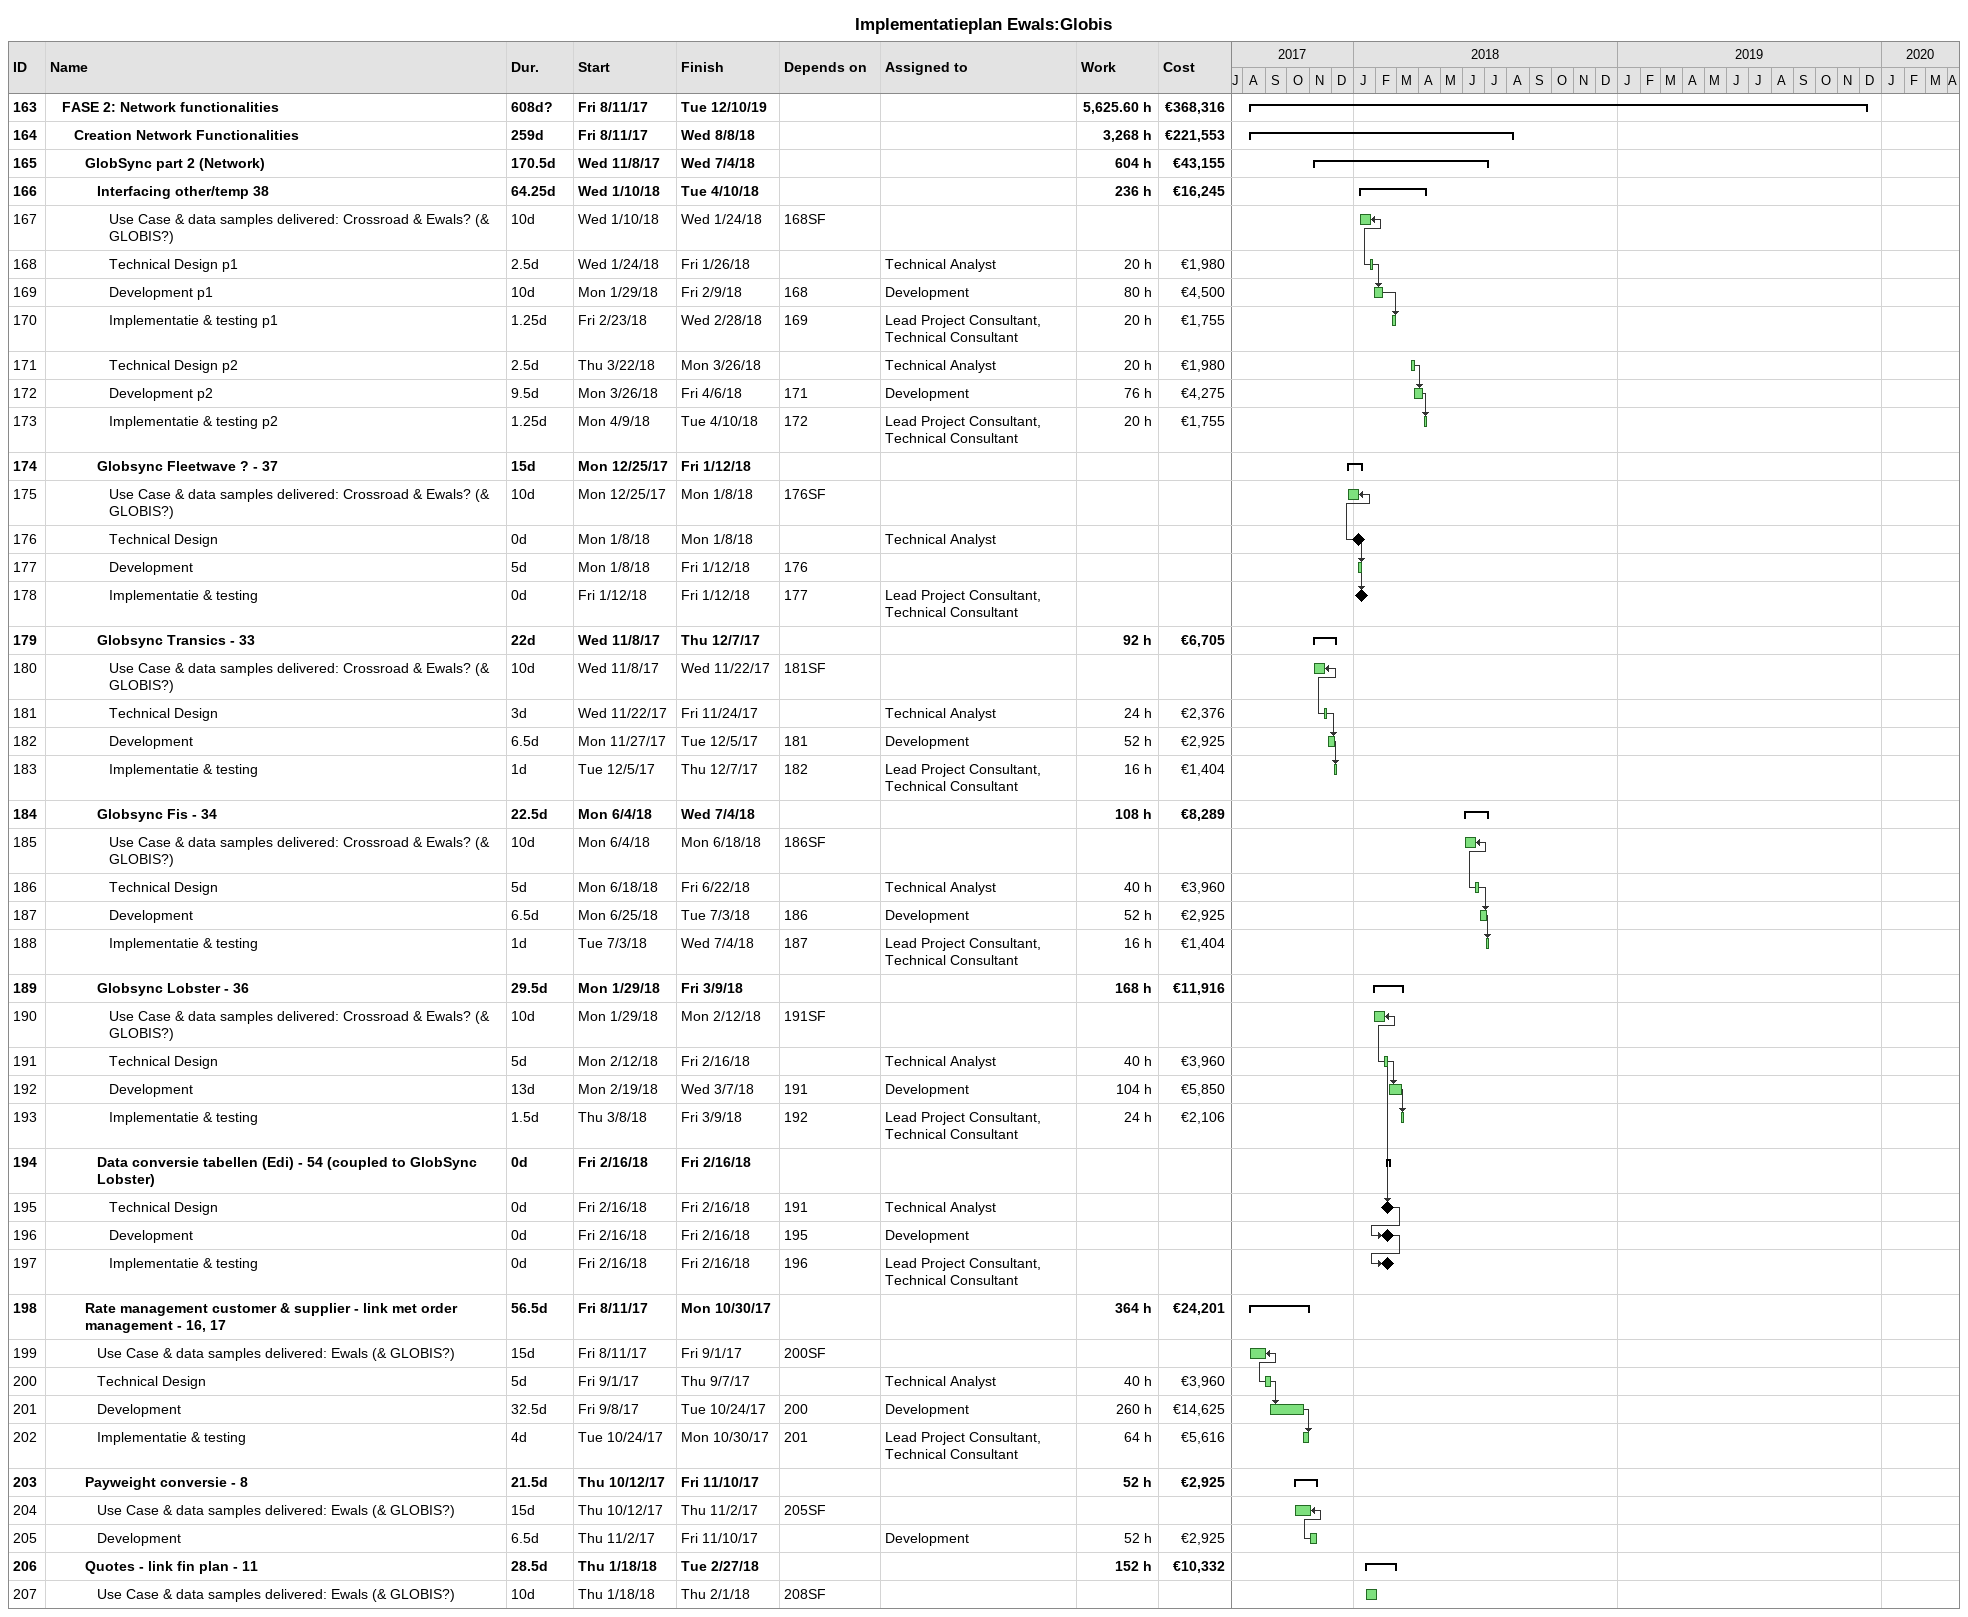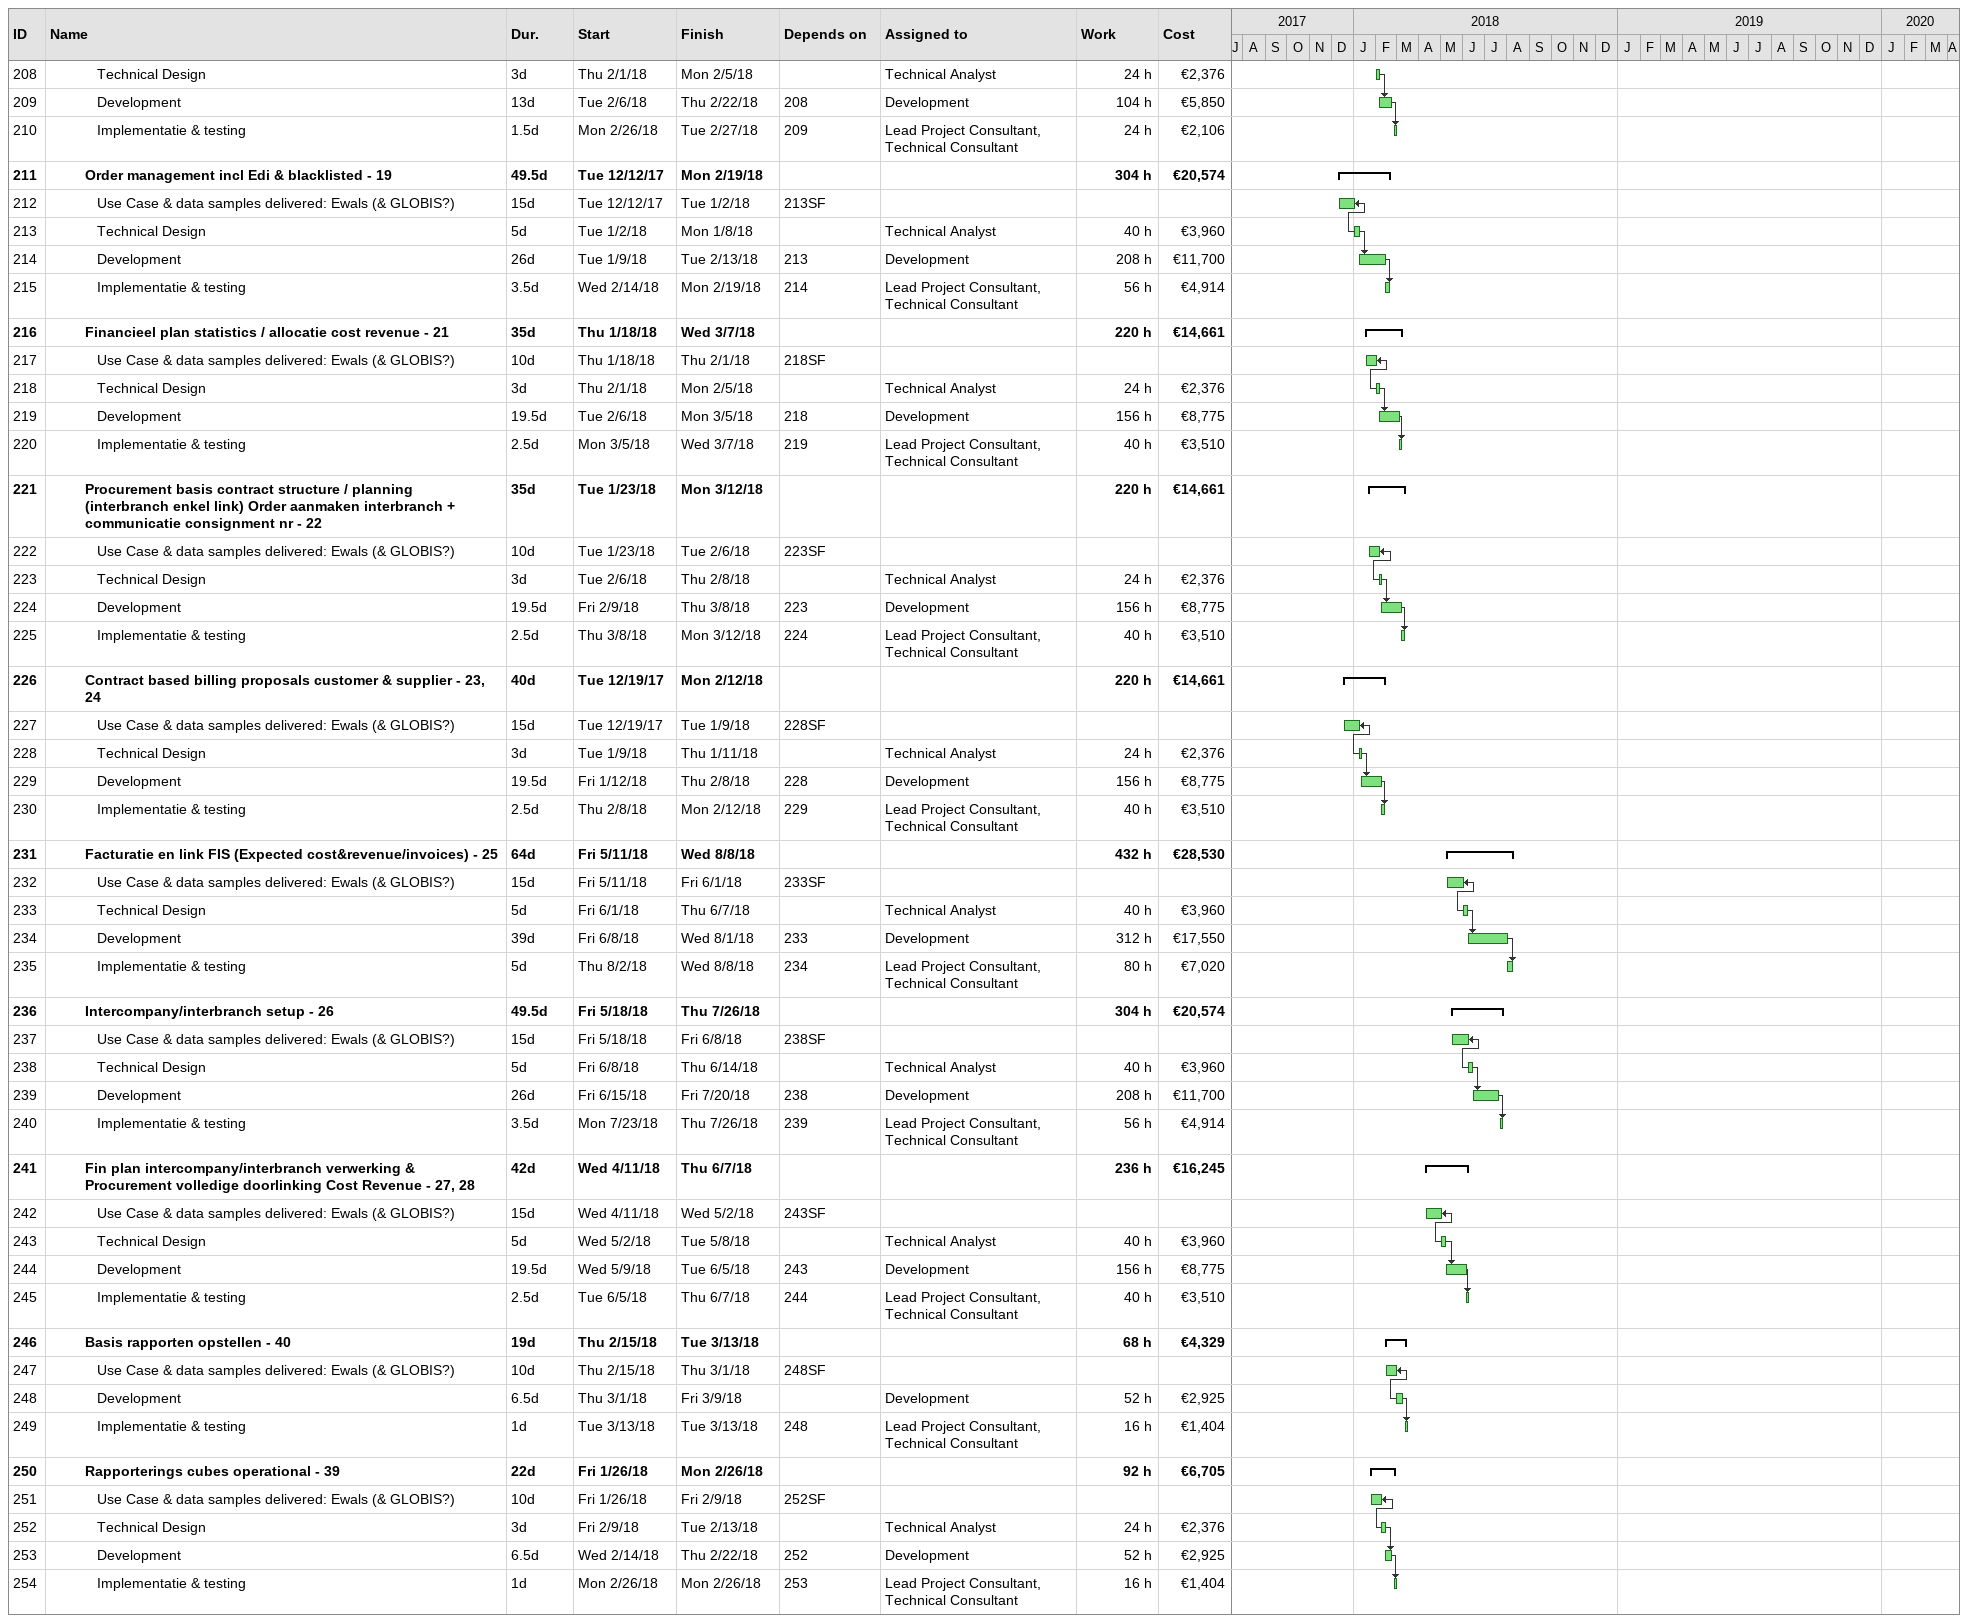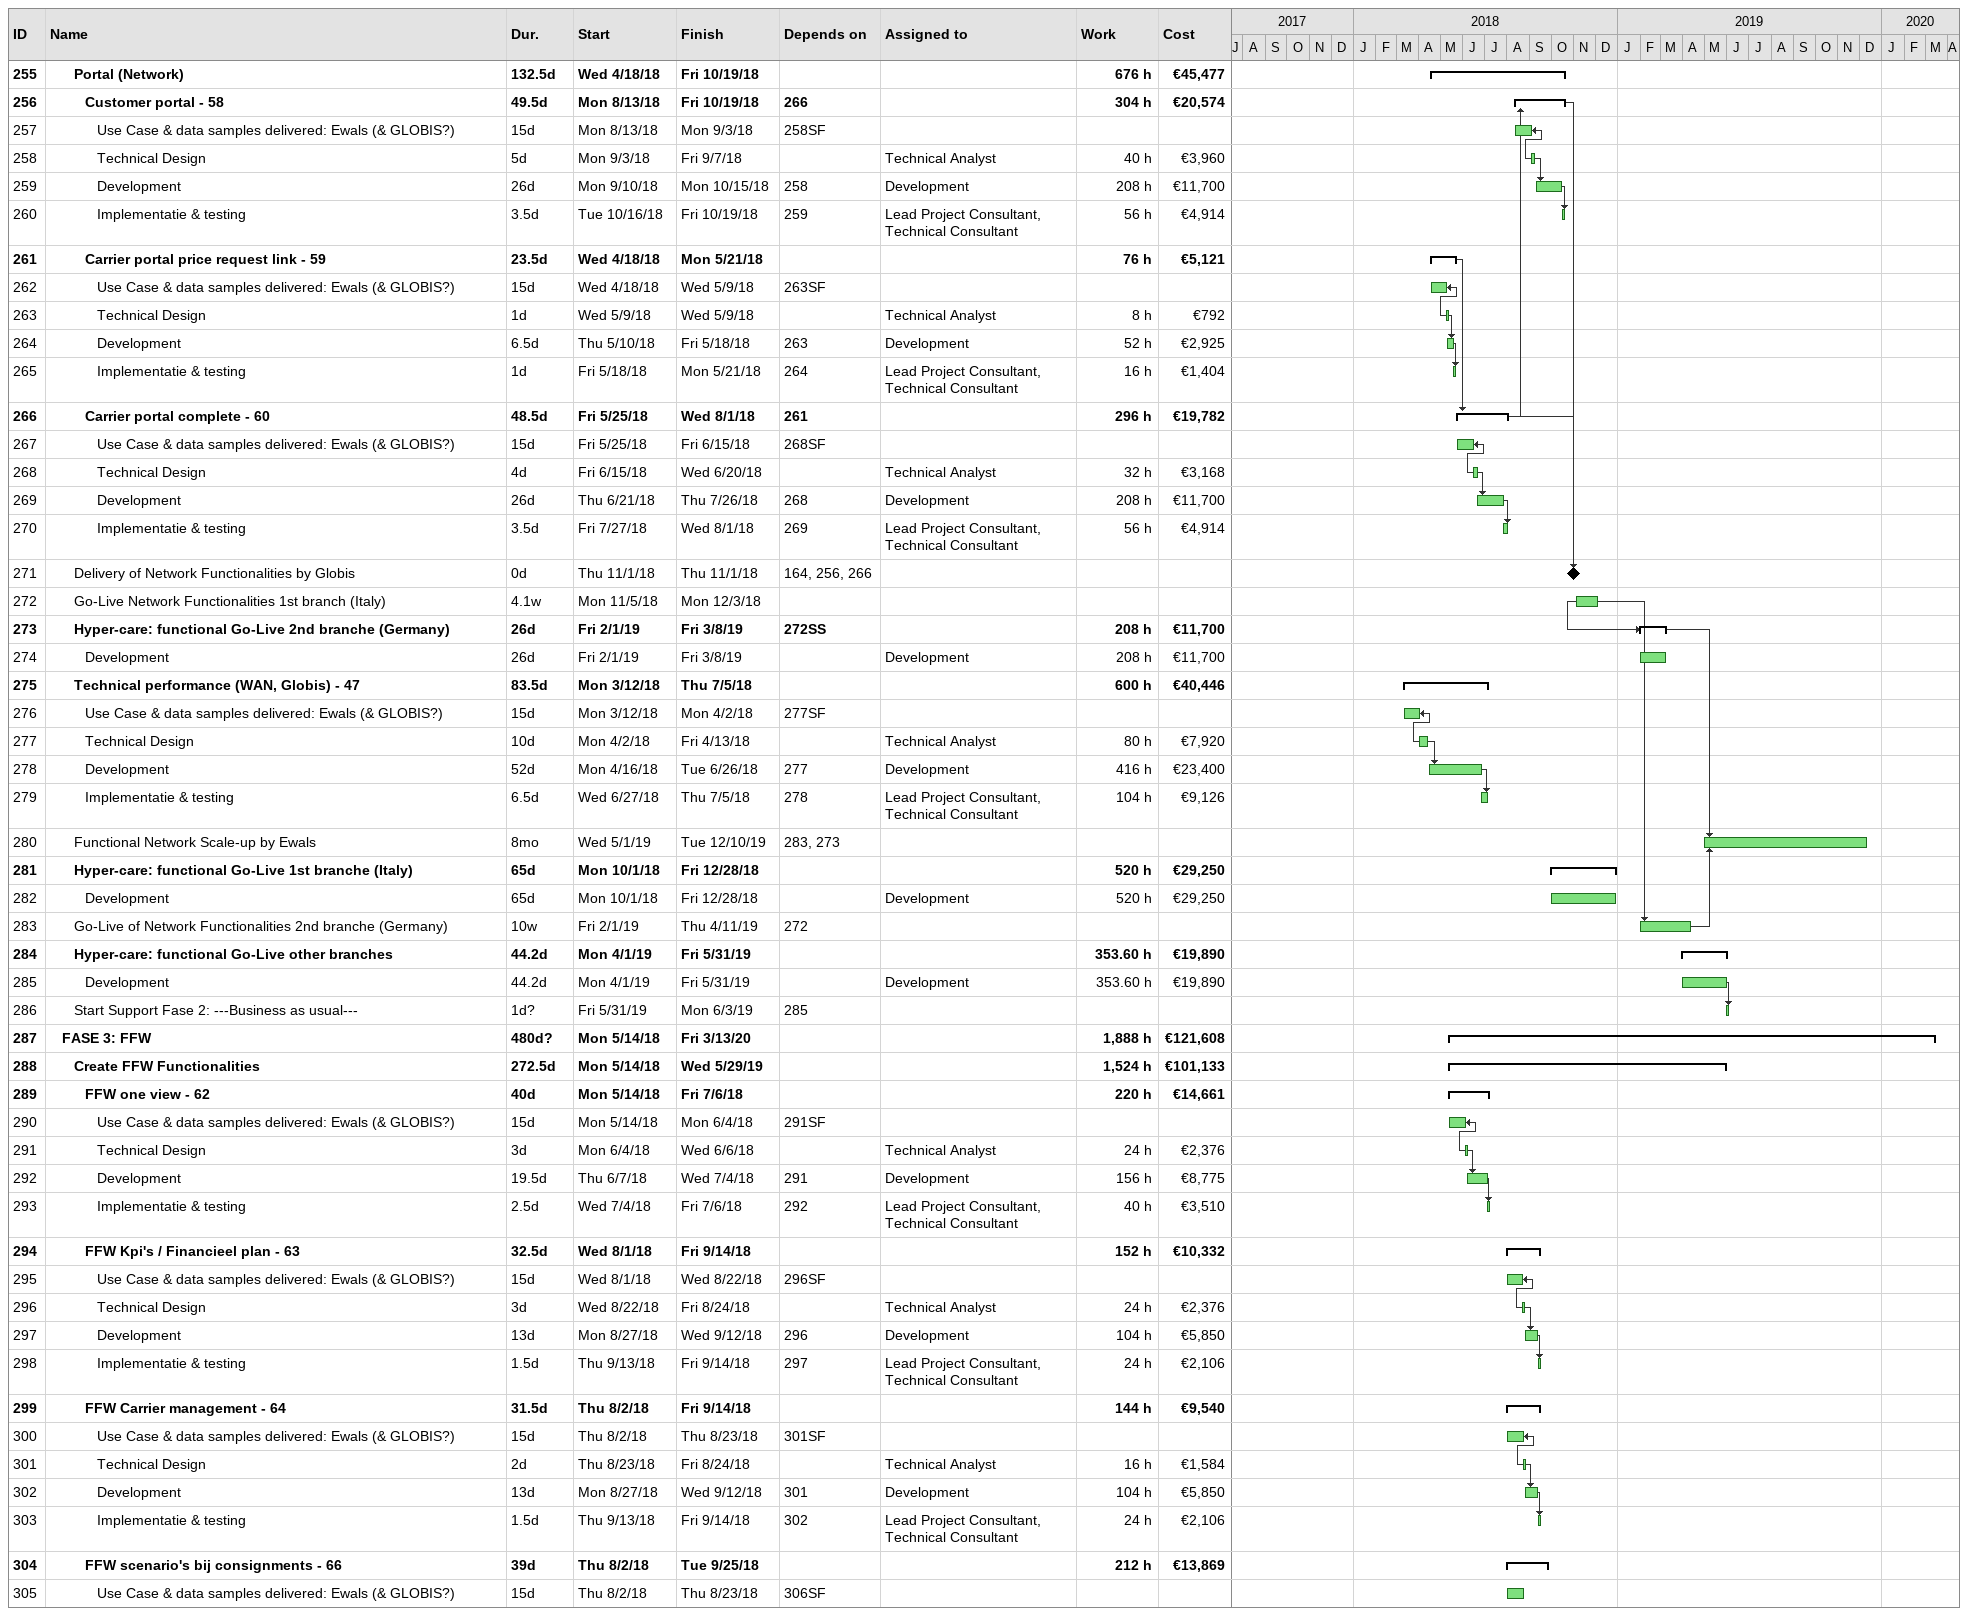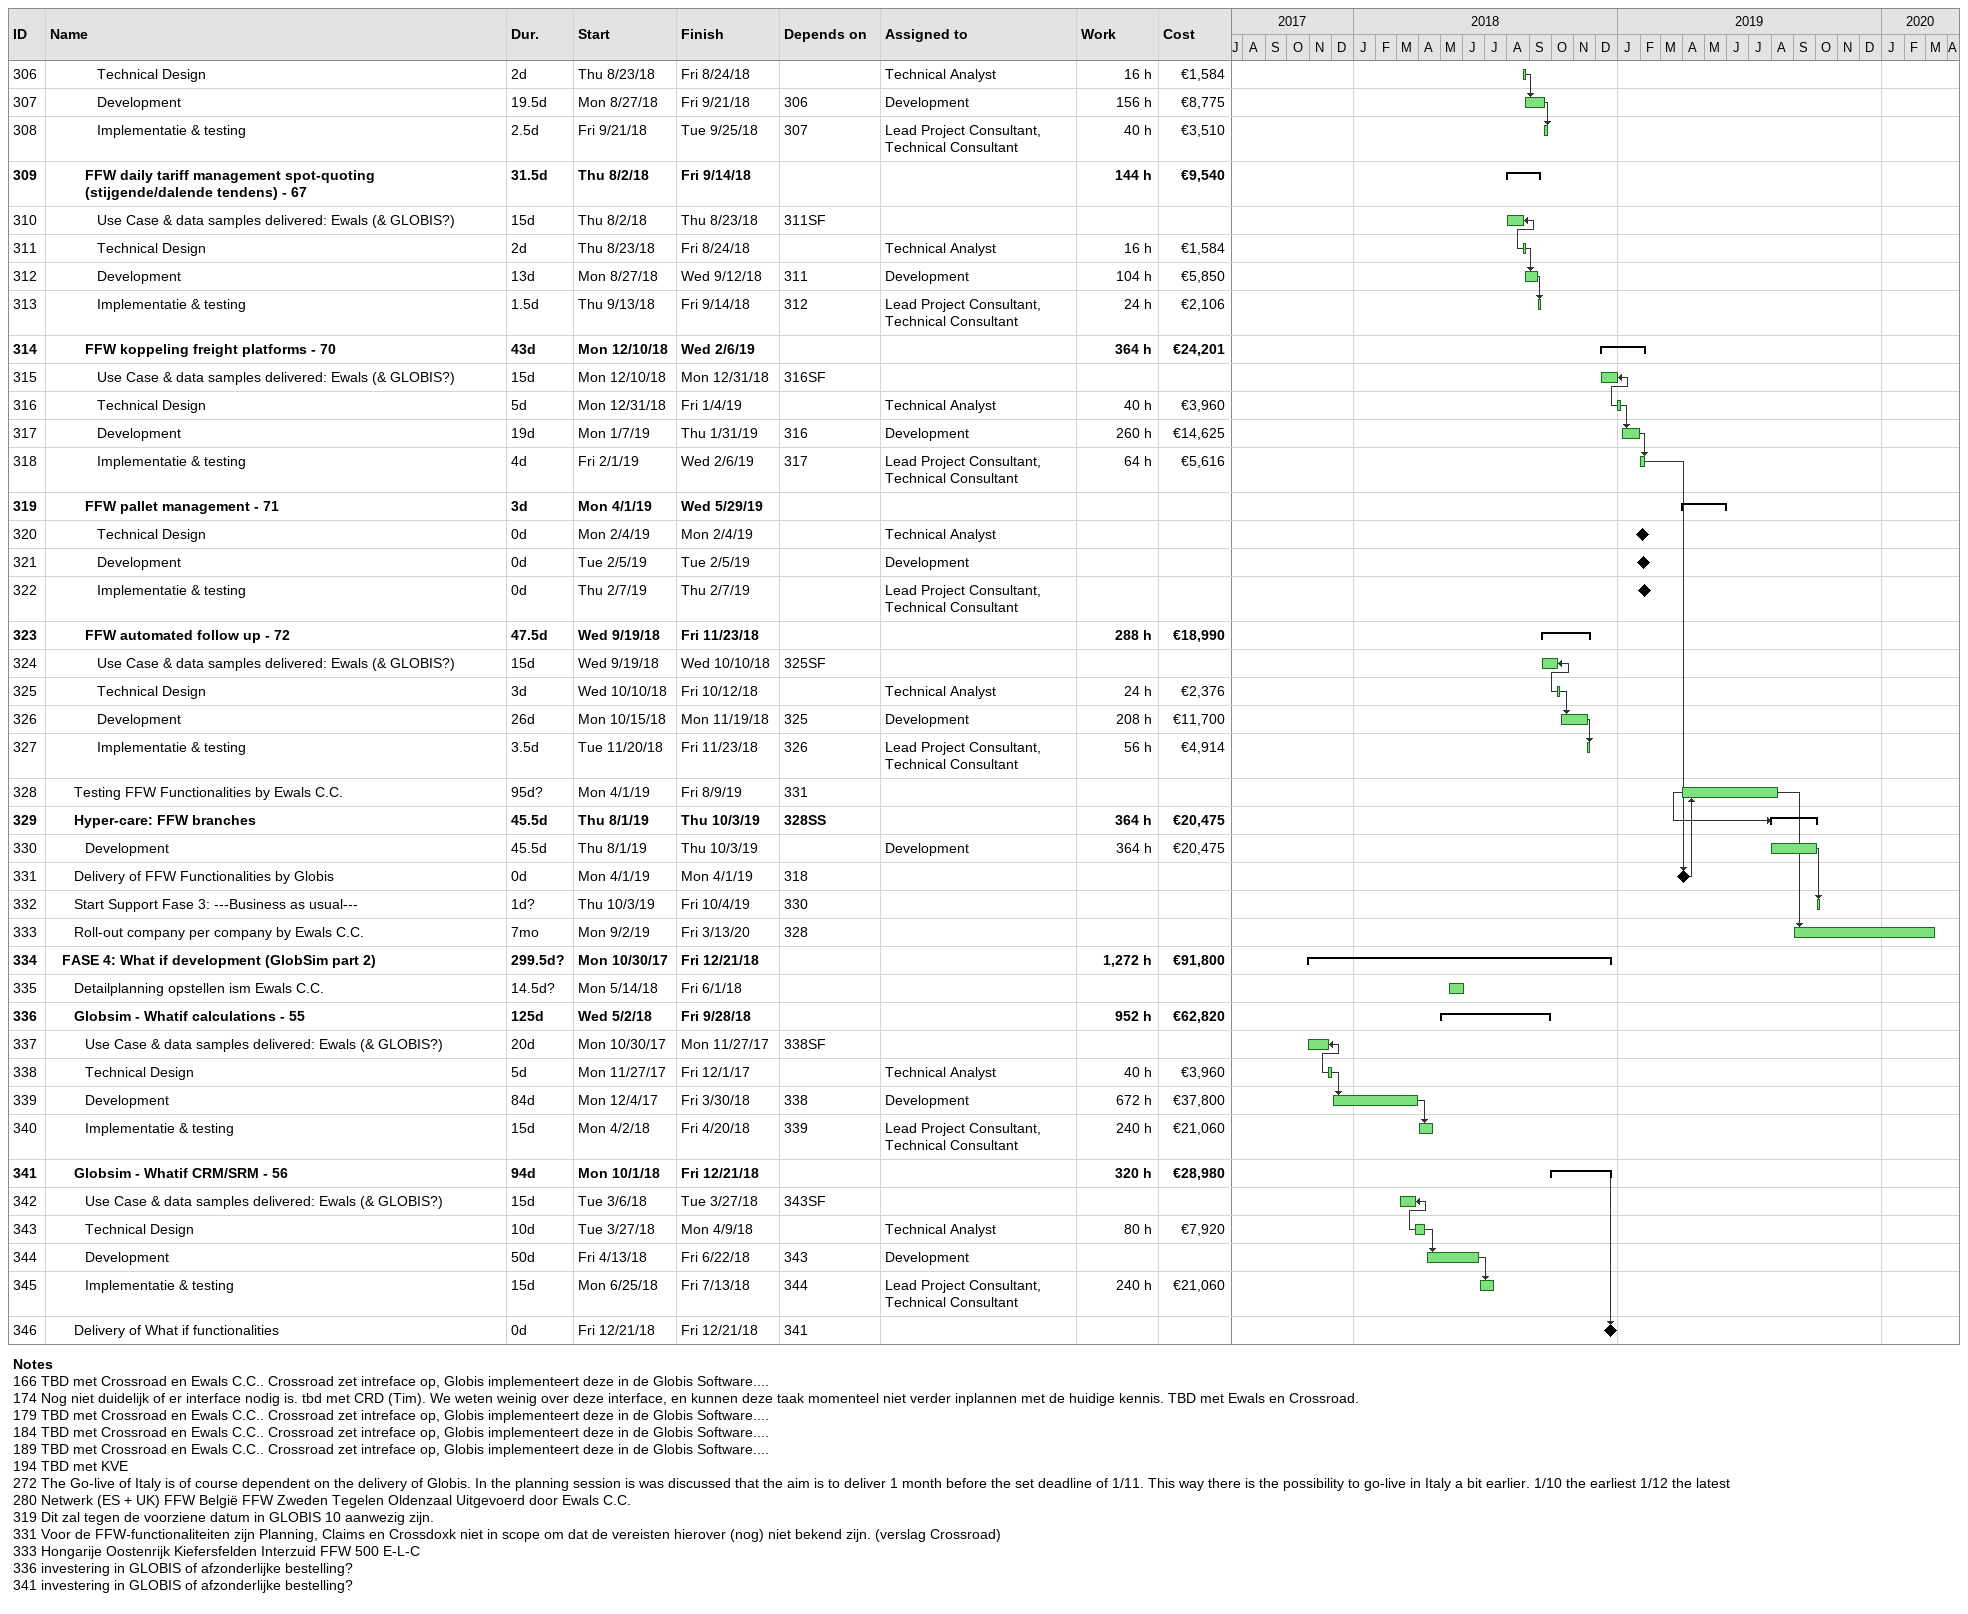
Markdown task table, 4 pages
Implementatieplan Ewals:Globis

| ID | Level | Task | Duration | Start | Finish | Predecessors | Resources | Work (h) | Cost (€) |
|---|---|---|---|---|---|---|---|---|---|
| 163 | 2 | **FASE 2: Network functionalities** | 608d? | 2017-08-11 | 2019-12-10 |  |  | 5625.60 | 368316 |
| 164 | 3 | **Creation Network Functionalities** | 259d | 2017-08-11 | 2018-08-08 |  |  | 3268 | 221553 |
| 165 | 4 | **GlobSync part 2 (Network)** | 170.5d | 2017-11-08 | 2018-07-04 |  |  | 604 | 43155 |
| 166 | 5 | **Interfacing other/temp 38** | 64.25d | 2018-01-10 | 2018-04-10 |  |  | 236 | 16245 |
| 167 | 6 | Use Case & data samples delivered: Crossroad & Ewals? (& GLOBIS?) | 10d | 2018-01-10 | 2018-01-24 | 168SF |  |  |  |
| 168 | 6 | Technical Design p1 | 2.5d | 2018-01-24 | 2018-01-26 |  | Technical Analyst | 20 | 1980 |
| 169 | 6 | Development p1 | 10d | 2018-01-29 | 2018-02-09 | 168 | Development | 80 | 4500 |
| 170 | 6 | Implementatie & testing p1 | 1.25d | 2018-02-23 | 2018-02-28 | 169 | Lead Project Consultant, Technical Consultant | 20 | 1755 |
| 171 | 6 | Technical Design p2 | 2.5d | 2018-03-22 | 2018-03-26 |  | Technical Analyst | 20 | 1980 |
| 172 | 6 | Development p2 | 9.5d | 2018-03-26 | 2018-04-06 | 171 | Development | 76 | 4275 |
| 173 | 6 | Implementatie & testing p2 | 1.25d | 2018-04-09 | 2018-04-10 | 172 | Lead Project Consultant, Technical Consultant | 20 | 1755 |
| 174 | 5 | **Globsync Fleetwave ? - 37** | 15d | 2017-12-25 | 2018-01-12 |  |  |  |  |
| 175 | 6 | Use Case & data samples delivered: Crossroad & Ewals? (& GLOBIS?) | 10d | 2017-12-25 | 2018-01-08 | 176SF |  |  |  |
| 176 | 6 | Technical Design | 0d | 2018-01-08 | 2018-01-08 |  | Technical Analyst |  |  |
| 177 | 6 | Development | 5d | 2018-01-08 | 2018-01-12 | 176 |  |  |  |
| 178 | 6 | Implementatie & testing | 0d | 2018-01-12 | 2018-01-12 | 177 | Lead Project Consultant, Technical Consultant |  |  |
| 179 | 5 | **Globsync Transics - 33** | 22d | 2017-11-08 | 2017-12-07 |  |  | 92 | 6705 |
| 180 | 6 | Use Case & data samples delivered: Crossroad & Ewals? (& GLOBIS?) | 10d | 2017-11-08 | 2017-11-22 | 181SF |  |  |  |
| 181 | 6 | Technical Design | 3d | 2017-11-22 | 2017-11-24 |  | Technical Analyst | 24 | 2376 |
| 182 | 6 | Development | 6.5d | 2017-11-27 | 2017-12-05 | 181 | Development | 52 | 2925 |
| 183 | 6 | Implementatie & testing | 1d | 2017-12-05 | 2017-12-07 | 182 | Lead Project Consultant, Technical Consultant | 16 | 1404 |
| 184 | 5 | **Globsync Fis - 34** | 22.5d | 2018-06-04 | 2018-07-04 |  |  | 108 | 8289 |
| 185 | 6 | Use Case & data samples delivered: Crossroad & Ewals? (& GLOBIS?) | 10d | 2018-06-04 | 2018-06-18 | 186SF |  |  |  |
| 186 | 6 | Technical Design | 5d | 2018-06-18 | 2018-06-22 |  | Technical Analyst | 40 | 3960 |
| 187 | 6 | Development | 6.5d | 2018-06-25 | 2018-07-03 | 186 | Development | 52 | 2925 |
| 188 | 6 | Implementatie & testing | 1d | 2018-07-03 | 2018-07-04 | 187 | Lead Project Consultant, Technical Consultant | 16 | 1404 |
| 189 | 5 | **Globsync Lobster - 36** | 29.5d | 2018-01-29 | 2018-03-09 |  |  | 168 | 11916 |
| 190 | 6 | Use Case & data samples delivered: Crossroad & Ewals? (& GLOBIS?) | 10d | 2018-01-29 | 2018-02-12 | 191SF |  |  |  |
| 191 | 6 | Technical Design | 5d | 2018-02-12 | 2018-02-16 |  | Technical Analyst | 40 | 3960 |
| 192 | 6 | Development | 13d | 2018-02-19 | 2018-03-07 | 191 | Development | 104 | 5850 |
| 193 | 6 | Implementatie & testing | 1.5d | 2018-03-08 | 2018-03-09 | 192 | Lead Project Consultant, Technical Consultant | 24 | 2106 |
| 194 | 5 | **Data conversie tabellen (Edi) - 54 (coupled to GlobSync Lobster)** | 0d | 2018-02-16 | 2018-02-16 |  |  |  |  |
| 195 | 6 | Technical Design | 0d | 2018-02-16 | 2018-02-16 | 191 | Technical Analyst |  |  |
| 196 | 6 | Development | 0d | 2018-02-16 | 2018-02-16 | 195 | Development |  |  |
| 197 | 6 | Implementatie & testing | 0d | 2018-02-16 | 2018-02-16 | 196 | Lead Project Consultant, Technical Consultant |  |  |
| 198 | 4 | **Rate management customer & supplier - link met order management - 16, 17** | 56.5d | 2017-08-11 | 2017-10-30 |  |  | 364 | 24201 |
| 199 | 5 | Use Case & data samples delivered: Ewals (& GLOBIS?) | 15d | 2017-08-11 | 2017-09-01 | 200SF |  |  |  |
| 200 | 5 | Technical Design | 5d | 2017-09-01 | 2017-09-07 |  | Technical Analyst | 40 | 3960 |
| 201 | 5 | Development | 32.5d | 2017-09-08 | 2017-10-24 | 200 | Development | 260 | 14625 |
| 202 | 5 | Implementatie & testing | 4d | 2017-10-24 | 2017-10-30 | 201 | Lead Project Consultant, Technical Consultant | 64 | 5616 |
| 203 | 4 | **Payweight conversie - 8** | 21.5d | 2017-10-12 | 2017-11-10 |  |  | 52 | 2925 |
| 204 | 5 | Use Case & data samples delivered: Ewals (& GLOBIS?) | 15d | 2017-10-12 | 2017-11-02 | 205SF |  |  |  |
| 205 | 5 | Development | 6.5d | 2017-11-02 | 2017-11-10 |  | Development | 52 | 2925 |
| 206 | 4 | **Quotes - link fin plan - 11** | 28.5d | 2018-01-18 | 2018-02-27 |  |  | 152 | 10332 |
| 207 | 5 | Use Case & data samples delivered: Ewals (& GLOBIS?) | 10d | 2018-01-18 | 2018-02-01 | 208SF |  |  |  |
| 208 | 5 | Technical Design | 3d | 2018-02-01 | 2018-02-05 |  | Technical Analyst | 24 | 2376 |
| 209 | 5 | Development | 13d | 2018-02-06 | 2018-02-22 | 208 | Development | 104 | 5850 |
| 210 | 5 | Implementatie & testing | 1.5d | 2018-02-26 | 2018-02-27 | 209 | Lead Project Consultant, Technical Consultant | 24 | 2106 |
| 211 | 4 | **Order management incl Edi & blacklisted - 19** | 49.5d | 2017-12-12 | 2018-02-19 |  |  | 304 | 20574 |
| 212 | 5 | Use Case & data samples delivered: Ewals (& GLOBIS?) | 15d | 2017-12-12 | 2018-01-02 | 213SF |  |  |  |
| 213 | 5 | Technical Design | 5d | 2018-01-02 | 2018-01-08 |  | Technical Analyst | 40 | 3960 |
| 214 | 5 | Development | 26d | 2018-01-09 | 2018-02-13 | 213 | Development | 208 | 11700 |
| 215 | 5 | Implementatie & testing | 3.5d | 2018-02-14 | 2018-02-19 | 214 | Lead Project Consultant, Technical Consultant | 56 | 4914 |
| 216 | 4 | **Financieel plan statistics / allocatie cost revenue - 21** | 35d | 2018-01-18 | 2018-03-07 |  |  | 220 | 14661 |
| 217 | 5 | Use Case & data samples delivered: Ewals (& GLOBIS?) | 10d | 2018-01-18 | 2018-02-01 | 218SF |  |  |  |
| 218 | 5 | Technical Design | 3d | 2018-02-01 | 2018-02-05 |  | Technical Analyst | 24 | 2376 |
| 219 | 5 | Development | 19.5d | 2018-02-06 | 2018-03-05 | 218 | Development | 156 | 8775 |
| 220 | 5 | Implementatie & testing | 2.5d | 2018-03-05 | 2018-03-07 | 219 | Lead Project Consultant, Technical Consultant | 40 | 3510 |
| 221 | 4 | **Procurement basis contract structure / planning (interbranch enkel link) Order aanmaken interbranch + communicatie consignment nr - 22** | 35d | 2018-01-23 | 2018-03-12 |  |  | 220 | 14661 |
| 222 | 5 | Use Case & data samples delivered: Ewals (& GLOBIS?) | 10d | 2018-01-23 | 2018-02-06 | 223SF |  |  |  |
| 223 | 5 | Technical Design | 3d | 2018-02-06 | 2018-02-08 |  | Technical Analyst | 24 | 2376 |
| 224 | 5 | Development | 19.5d | 2018-02-09 | 2018-03-08 | 223 | Development | 156 | 8775 |
| 225 | 5 | Implementatie & testing | 2.5d | 2018-03-08 | 2018-03-12 | 224 | Lead Project Consultant, Technical Consultant | 40 | 3510 |
| 226 | 4 | **Contract based billing proposals customer & supplier - 23, 24** | 40d | 2017-12-19 | 2018-02-12 |  |  | 220 | 14661 |
| 227 | 5 | Use Case & data samples delivered: Ewals (& GLOBIS?) | 15d | 2017-12-19 | 2018-01-09 | 228SF |  |  |  |
| 228 | 5 | Technical Design | 3d | 2018-01-09 | 2018-01-11 |  | Technical Analyst | 24 | 2376 |
| 229 | 5 | Development | 19.5d | 2018-01-12 | 2018-02-08 | 228 | Development | 156 | 8775 |
| 230 | 5 | Implementatie & testing | 2.5d | 2018-02-08 | 2018-02-12 | 229 | Lead Project Consultant, Technical Consultant | 40 | 3510 |
| 231 | 4 | **Facturatie en link FIS (Expected cost&revenue/invoices) - 25** | 64d | 2018-05-11 | 2018-08-08 |  |  | 432 | 28530 |
| 232 | 5 | Use Case & data samples delivered: Ewals (& GLOBIS?) | 15d | 2018-05-11 | 2018-06-01 | 233SF |  |  |  |
| 233 | 5 | Technical Design | 5d | 2018-06-01 | 2018-06-07 |  | Technical Analyst | 40 | 3960 |
| 234 | 5 | Development | 39d | 2018-06-08 | 2018-08-01 | 233 | Development | 312 | 17550 |
| 235 | 5 | Implementatie & testing | 5d | 2018-08-02 | 2018-08-08 | 234 | Lead Project Consultant, Technical Consultant | 80 | 7020 |
| 236 | 4 | **Intercompany/interbranch setup - 26** | 49.5d | 2018-05-18 | 2018-07-26 |  |  | 304 | 20574 |
| 237 | 5 | Use Case & data samples delivered: Ewals (& GLOBIS?) | 15d | 2018-05-18 | 2018-06-08 | 238SF |  |  |  |
| 238 | 5 | Technical Design | 5d | 2018-06-08 | 2018-06-14 |  | Technical Analyst | 40 | 3960 |
| 239 | 5 | Development | 26d | 2018-06-15 | 2018-07-20 | 238 | Development | 208 | 11700 |
| 240 | 5 | Implementatie & testing | 3.5d | 2018-07-23 | 2018-07-26 | 239 | Lead Project Consultant, Technical Consultant | 56 | 4914 |
| 241 | 4 | **Fin plan intercompany/interbranch verwerking & Procurement volledige doorlinking Cost Revenue - 27, 28** | 42d | 2018-04-11 | 2018-06-07 |  |  | 236 | 16245 |
| 242 | 5 | Use Case & data samples delivered: Ewals (& GLOBIS?) | 15d | 2018-04-11 | 2018-05-02 | 243SF |  |  |  |
| 243 | 5 | Technical Design | 5d | 2018-05-02 | 2018-05-08 |  | Technical Analyst | 40 | 3960 |
| 244 | 5 | Development | 19.5d | 2018-05-09 | 2018-06-05 | 243 | Development | 156 | 8775 |
| 245 | 5 | Implementatie & testing | 2.5d | 2018-06-05 | 2018-06-07 | 244 | Lead Project Consultant, Technical Consultant | 40 | 3510 |
| 246 | 4 | **Basis rapporten opstellen - 40** | 19d | 2018-02-15 | 2018-03-13 |  |  | 68 | 4329 |
| 247 | 5 | Use Case & data samples delivered: Ewals (& GLOBIS?) | 10d | 2018-02-15 | 2018-03-01 | 248SF |  |  |  |
| 248 | 5 | Development | 6.5d | 2018-03-01 | 2018-03-09 |  | Development | 52 | 2925 |
| 249 | 5 | Implementatie & testing | 1d | 2018-03-13 | 2018-03-13 | 248 | Lead Project Consultant, Technical Consultant | 16 | 1404 |
| 250 | 4 | **Rapporterings cubes operational - 39** | 22d | 2018-01-26 | 2018-02-26 |  |  | 92 | 6705 |
| 251 | 5 | Use Case & data samples delivered: Ewals (& GLOBIS?) | 10d | 2018-01-26 | 2018-02-09 | 252SF |  |  |  |
| 252 | 5 | Technical Design | 3d | 2018-02-09 | 2018-02-13 |  | Technical Analyst | 24 | 2376 |
| 253 | 5 | Development | 6.5d | 2018-02-14 | 2018-02-22 | 252 | Development | 52 | 2925 |
| 254 | 5 | Implementatie & testing | 1d | 2018-02-26 | 2018-02-26 | 253 | Lead Project Consultant, Technical Consultant | 16 | 1404 |
| 255 | 3 | **Portal (Network)** | 132.5d | 2018-04-18 | 2018-10-19 |  |  | 676 | 45477 |
| 256 | 4 | **Customer portal - 58** | 49.5d | 2018-08-13 | 2018-10-19 | 266 |  | 304 | 20574 |
| 257 | 5 | Use Case & data samples delivered: Ewals (& GLOBIS?) | 15d | 2018-08-13 | 2018-09-03 | 258SF |  |  |  |
| 258 | 5 | Technical Design | 5d | 2018-09-03 | 2018-09-07 |  | Technical Analyst | 40 | 3960 |
| 259 | 5 | Development | 26d | 2018-09-10 | 2018-10-15 | 258 | Development | 208 | 11700 |
| 260 | 5 | Implementatie & testing | 3.5d | 2018-10-16 | 2018-10-19 | 259 | Lead Project Consultant, Technical Consultant | 56 | 4914 |
| 261 | 4 | **Carrier portal price request link - 59** | 23.5d | 2018-04-18 | 2018-05-21 |  |  | 76 | 5121 |
| 262 | 5 | Use Case & data samples delivered: Ewals (& GLOBIS?) | 15d | 2018-04-18 | 2018-05-09 | 263SF |  |  |  |
| 263 | 5 | Technical Design | 1d | 2018-05-09 | 2018-05-09 |  | Technical Analyst | 8 | 792 |
| 264 | 5 | Development | 6.5d | 2018-05-10 | 2018-05-18 | 263 | Development | 52 | 2925 |
| 265 | 5 | Implementatie & testing | 1d | 2018-05-18 | 2018-05-21 | 264 | Lead Project Consultant, Technical Consultant | 16 | 1404 |
| 266 | 4 | **Carrier portal complete - 60** | 48.5d | 2018-05-25 | 2018-08-01 | 261 |  | 296 | 19782 |
| 267 | 5 | Use Case & data samples delivered: Ewals (& GLOBIS?) | 15d | 2018-05-25 | 2018-06-15 | 268SF |  |  |  |
| 268 | 5 | Technical Design | 4d | 2018-06-15 | 2018-06-20 |  | Technical Analyst | 32 | 3168 |
| 269 | 5 | Development | 26d | 2018-06-21 | 2018-07-26 | 268 | Development | 208 | 11700 |
| 270 | 5 | Implementatie & testing | 3.5d | 2018-07-27 | 2018-08-01 | 269 | Lead Project Consultant, Technical Consultant | 56 | 4914 |
| 271 | 3 | Delivery of Network Functionalities by Globis | 0d | 2018-11-01 | 2018-11-01 | 164, 256, 266 |  |  |  |
| 272 | 3 | Go-Live Network Functionalities 1st branch (Italy) | 4.1w | 2018-11-05 | 2018-12-03 |  |  |  |  |
| 273 | 3 | **Hyper-care: functional Go-Live 2nd branche (Germany)** | 26d | 2019-02-01 | 2019-03-08 | 272SS |  | 208 | 11700 |
| 274 | 4 | Development | 26d | 2019-02-01 | 2019-03-08 |  | Development | 208 | 11700 |
| 275 | 3 | **Technical performance (WAN, Globis) - 47** | 83.5d | 2018-03-12 | 2018-07-05 |  |  | 600 | 40446 |
| 276 | 4 | Use Case & data samples delivered: Ewals (& GLOBIS?) | 15d | 2018-03-12 | 2018-04-02 | 277SF |  |  |  |
| 277 | 4 | Technical Design | 10d | 2018-04-02 | 2018-04-13 |  | Technical Analyst | 80 | 7920 |
| 278 | 4 | Development | 52d | 2018-04-16 | 2018-06-26 | 277 | Development | 416 | 23400 |
| 279 | 4 | Implementatie & testing | 6.5d | 2018-06-27 | 2018-07-05 | 278 | Lead Project Consultant, Technical Consultant | 104 | 9126 |
| 280 | 3 | Functional Network Scale-up by Ewals | 8mo | 2019-05-01 | 2019-12-10 | 283, 273 |  |  |  |
| 281 | 3 | **Hyper-care: functional Go-Live 1st branche (Italy)** | 65d | 2018-10-01 | 2018-12-28 |  |  | 520 | 29250 |
| 282 | 4 | Development | 65d | 2018-10-01 | 2018-12-28 |  | Development | 520 | 29250 |
| 283 | 3 | Go-Live of Network Functionalities 2nd branche (Germany) | 10w | 2019-02-01 | 2019-04-11 | 272 |  |  |  |
| 284 | 3 | **Hyper-care: functional Go-Live other branches** | 44.2d | 2019-04-01 | 2019-05-31 |  |  | 353.60 | 19890 |
| 285 | 4 | Development | 44.2d | 2019-04-01 | 2019-05-31 |  | Development | 353.60 | 19890 |
| 286 | 3 | Start Support Fase 2: ---Business as usual--- | 1d? | 2019-05-31 | 2019-06-03 | 285 |  |  |  |
| 287 | 2 | **FASE 3: FFW** | 480d? | 2018-05-14 | 2020-03-13 |  |  | 1888 | 121608 |
| 288 | 3 | **Create FFW Functionalities** | 272.5d | 2018-05-14 | 2019-05-29 |  |  | 1524 | 101133 |
| 289 | 4 | **FFW one view - 62** | 40d | 2018-05-14 | 2018-07-06 |  |  | 220 | 14661 |
| 290 | 5 | Use Case & data samples delivered: Ewals (& GLOBIS?) | 15d | 2018-05-14 | 2018-06-04 | 291SF |  |  |  |
| 291 | 5 | Technical Design | 3d | 2018-06-04 | 2018-06-06 |  | Technical Analyst | 24 | 2376 |
| 292 | 5 | Development | 19.5d | 2018-06-07 | 2018-07-04 | 291 | Development | 156 | 8775 |
| 293 | 5 | Implementatie & testing | 2.5d | 2018-07-04 | 2018-07-06 | 292 | Lead Project Consultant, Technical Consultant | 40 | 3510 |
| 294 | 4 | **FFW Kpi's / Financieel plan - 63** | 32.5d | 2018-08-01 | 2018-09-14 |  |  | 152 | 10332 |
| 295 | 5 | Use Case & data samples delivered: Ewals (& GLOBIS?) | 15d | 2018-08-01 | 2018-08-22 | 296SF |  |  |  |
| 296 | 5 | Technical Design | 3d | 2018-08-22 | 2018-08-24 |  | Technical Analyst | 24 | 2376 |
| 297 | 5 | Development | 13d | 2018-08-27 | 2018-09-12 | 296 | Development | 104 | 5850 |
| 298 | 5 | Implementatie & testing | 1.5d | 2018-09-13 | 2018-09-14 | 297 | Lead Project Consultant, Technical Consultant | 24 | 2106 |
| 299 | 4 | **FFW Carrier management - 64** | 31.5d | 2018-08-02 | 2018-09-14 |  |  | 144 | 9540 |
| 300 | 5 | Use Case & data samples delivered: Ewals (& GLOBIS?) | 15d | 2018-08-02 | 2018-08-23 | 301SF |  |  |  |
| 301 | 5 | Technical Design | 2d | 2018-08-23 | 2018-08-24 |  | Technical Analyst | 16 | 1584 |
| 302 | 5 | Development | 13d | 2018-08-27 | 2018-09-12 | 301 | Development | 104 | 5850 |
| 303 | 5 | Implementatie & testing | 1.5d | 2018-09-13 | 2018-09-14 | 302 | Lead Project Consultant, Technical Consultant | 24 | 2106 |
| 304 | 4 | **FFW scenario's bij consignments - 66** | 39d | 2018-08-02 | 2018-09-25 |  |  | 212 | 13869 |
| 305 | 5 | Use Case & data samples delivered: Ewals (& GLOBIS?) | 15d | 2018-08-02 | 2018-08-23 | 306SF |  |  |  |
| 306 | 5 | Technical Design | 2d | 2018-08-23 | 2018-08-24 |  | Technical Analyst | 16 | 1584 |
| 307 | 5 | Development | 19.5d | 2018-08-27 | 2018-09-21 | 306 | Development | 156 | 8775 |
| 308 | 5 | Implementatie & testing | 2.5d | 2018-09-21 | 2018-09-25 | 307 | Lead Project Consultant, Technical Consultant | 40 | 3510 |
| 309 | 4 | **FFW daily tariff management spot-quoting (stijgende/dalende tendens) - 67** | 31.5d | 2018-08-02 | 2018-09-14 |  |  | 144 | 9540 |
| 310 | 5 | Use Case & data samples delivered: Ewals (& GLOBIS?) | 15d | 2018-08-02 | 2018-08-23 | 311SF |  |  |  |
| 311 | 5 | Technical Design | 2d | 2018-08-23 | 2018-08-24 |  | Technical Analyst | 16 | 1584 |
| 312 | 5 | Development | 13d | 2018-08-27 | 2018-09-12 | 311 | Development | 104 | 5850 |
| 313 | 5 | Implementatie & testing | 1.5d | 2018-09-13 | 2018-09-14 | 312 | Lead Project Consultant, Technical Consultant | 24 | 2106 |
| 314 | 4 | **FFW koppeling freight platforms - 70** | 43d | 2018-12-10 | 2019-02-06 |  |  | 364 | 24201 |
| 315 | 5 | Use Case & data samples delivered: Ewals (& GLOBIS?) | 15d | 2018-12-10 | 2018-12-31 | 316SF |  |  |  |
| 316 | 5 | Technical Design | 5d | 2018-12-31 | 2019-01-04 |  | Technical Analyst | 40 | 3960 |
| 317 | 5 | Development | 19d | 2019-01-07 | 2019-01-31 | 316 | Development | 260 | 14625 |
| 318 | 5 | Implementatie & testing | 4d | 2019-02-01 | 2019-02-06 | 317 | Lead Project Consultant, Technical Consultant | 64 | 5616 |
| 319 | 4 | **FFW pallet management - 71** | 3d | 2019-04-01 | 2019-05-29 |  |  |  |  |
| 320 | 5 | Technical Design | 0d | 2019-02-04 | 2019-02-04 |  | Technical Analyst |  |  |
| 321 | 5 | Development | 0d | 2019-02-05 | 2019-02-05 |  | Development |  |  |
| 322 | 5 | Implementatie & testing | 0d | 2019-02-07 | 2019-02-07 |  | Lead Project Consultant, Technical Consultant |  |  |
| 323 | 4 | **FFW automated follow up - 72** | 47.5d | 2018-09-19 | 2018-11-23 |  |  | 288 | 18990 |
| 324 | 5 | Use Case & data samples delivered: Ewals (& GLOBIS?) | 15d | 2018-09-19 | 2018-10-10 | 325SF |  |  |  |
| 325 | 5 | Technical Design | 3d | 2018-10-10 | 2018-10-12 |  | Technical Analyst | 24 | 2376 |
| 326 | 5 | Development | 26d | 2018-10-15 | 2018-11-19 | 325 | Development | 208 | 11700 |
| 327 | 5 | Implementatie & testing | 3.5d | 2018-11-20 | 2018-11-23 | 326 | Lead Project Consultant, Technical Consultant | 56 | 4914 |
| 328 | 3 | Testing FFW Functionalities by Ewals C.C. | 95d? | 2019-04-01 | 2019-08-09 | 331 |  |  |  |
| 329 | 3 | **Hyper-care: FFW branches** | 45.5d | 2019-08-01 | 2019-10-03 | 328SS |  | 364 | 20475 |
| 330 | 4 | Development | 45.5d | 2019-08-01 | 2019-10-03 |  | Development | 364 | 20475 |
| 331 | 3 | Delivery of FFW Functionalities by Globis | 0d | 2019-04-01 | 2019-04-01 | 318 |  |  |  |
| 332 | 3 | Start Support Fase 3: ---Business as usual--- | 1d? | 2019-10-03 | 2019-10-04 | 330 |  |  |  |
| 333 | 3 | Roll-out company per company by Ewals C.C. | 7mo | 2019-09-02 | 2020-03-13 | 328 |  |  |  |
| 334 | 2 | **FASE 4: What if development (GlobSim part 2)** | 299.5d? | 2017-10-30 | 2018-12-21 |  |  | 1272 | 91800 |
| 335 | 3 | Detailplanning opstellen ism Ewals C.C. | 14.5d? | 2018-05-14 | 2018-06-01 |  |  |  |  |
| 336 | 3 | **Globsim - Whatif calculations - 55** | 125d | 2018-05-02 | 2018-09-28 |  |  | 952 | 62820 |
| 337 | 4 | Use Case & data samples delivered: Ewals (& GLOBIS?) | 20d | 2017-10-30 | 2017-11-27 | 338SF |  |  |  |
| 338 | 4 | Technical Design | 5d | 2017-11-27 | 2017-12-01 |  | Technical Analyst | 40 | 3960 |
| 339 | 4 | Development | 84d | 2017-12-04 | 2018-03-30 | 338 | Development | 672 | 37800 |
| 340 | 4 | Implementatie & testing | 15d | 2018-04-02 | 2018-04-20 | 339 | Lead Project Consultant, Technical Consultant | 240 | 21060 |
| 341 | 3 | **Globsim - Whatif CRM/SRM - 56** | 94d | 2018-10-01 | 2018-12-21 |  |  | 320 | 28980 |
| 342 | 4 | Use Case & data samples delivered: Ewals (& GLOBIS?) | 15d | 2018-03-06 | 2018-03-27 | 343SF |  |  |  |
| 343 | 4 | Technical Design | 10d | 2018-03-27 | 2018-04-09 |  | Technical Analyst | 80 | 7920 |
| 344 | 4 | Development | 50d | 2018-04-13 | 2018-06-22 | 343 | Development |  |  |
| 345 | 4 | Implementatie & testing | 15d | 2018-06-25 | 2018-07-13 | 344 | Lead Project Consultant, Technical Consultant | 240 | 21060 |
| 346 | 3 | Delivery of What if functionalities | 0d | 2018-12-21 | 2018-12-21 | 341 |  |  |  |

Notes
- 166: TBD met Crossroad en Ewals C.C.. Crossroad zet intreface op, Globis implementeert deze in de Globis Software....
- 174: Nog niet duidelijk of er interface nodig is. tbd met CRD (Tim). We weten weinig over deze interface, en kunnen deze taak momenteel niet verder inplannen met de huidige kennis. TBD met Ewals en Crossroad.
- 179: TBD met Crossroad en Ewals C.C.. Crossroad zet intreface op, Globis implementeert deze in de Globis Software....
- 184: TBD met Crossroad en Ewals C.C.. Crossroad zet intreface op, Globis implementeert deze in de Globis Software....
- 189: TBD met Crossroad en Ewals C.C.. Crossroad zet intreface op, Globis implementeert deze in de Globis Software....
- 194: TBD met KVE
- 272: The Go-live of Italy is of course dependent on the delivery of Globis. In the planning session is was discussed that the aim is to deliver 1 month before the set deadline of 1/11. This way there is the possibility to go-live in Italy a bit earlier. 1/10 the earliest 1/12 the latest
- 280: Netwerk (ES + UK) FFW België FFW Zweden Tegelen Oldenzaal Uitgevoerd door Ewals C.C.
- 319: Dit zal tegen de voorziene datum in GLOBIS 10 aanwezig zijn.
- 331: Voor de FFW-functionaliteiten zijn Planning, Claims en Crossdoxk niet in scope om dat de vereisten hierover (nog) niet bekend zijn. (verslag Crossroad)
- 333: Hongarije Oostenrijk Kiefersfelden Interzuid FFW 500 E-L-C
- 336: investering in GLOBIS of afzonderlijke bestelling?
- 341: investering in GLOBIS of afzonderlijke bestelling?
